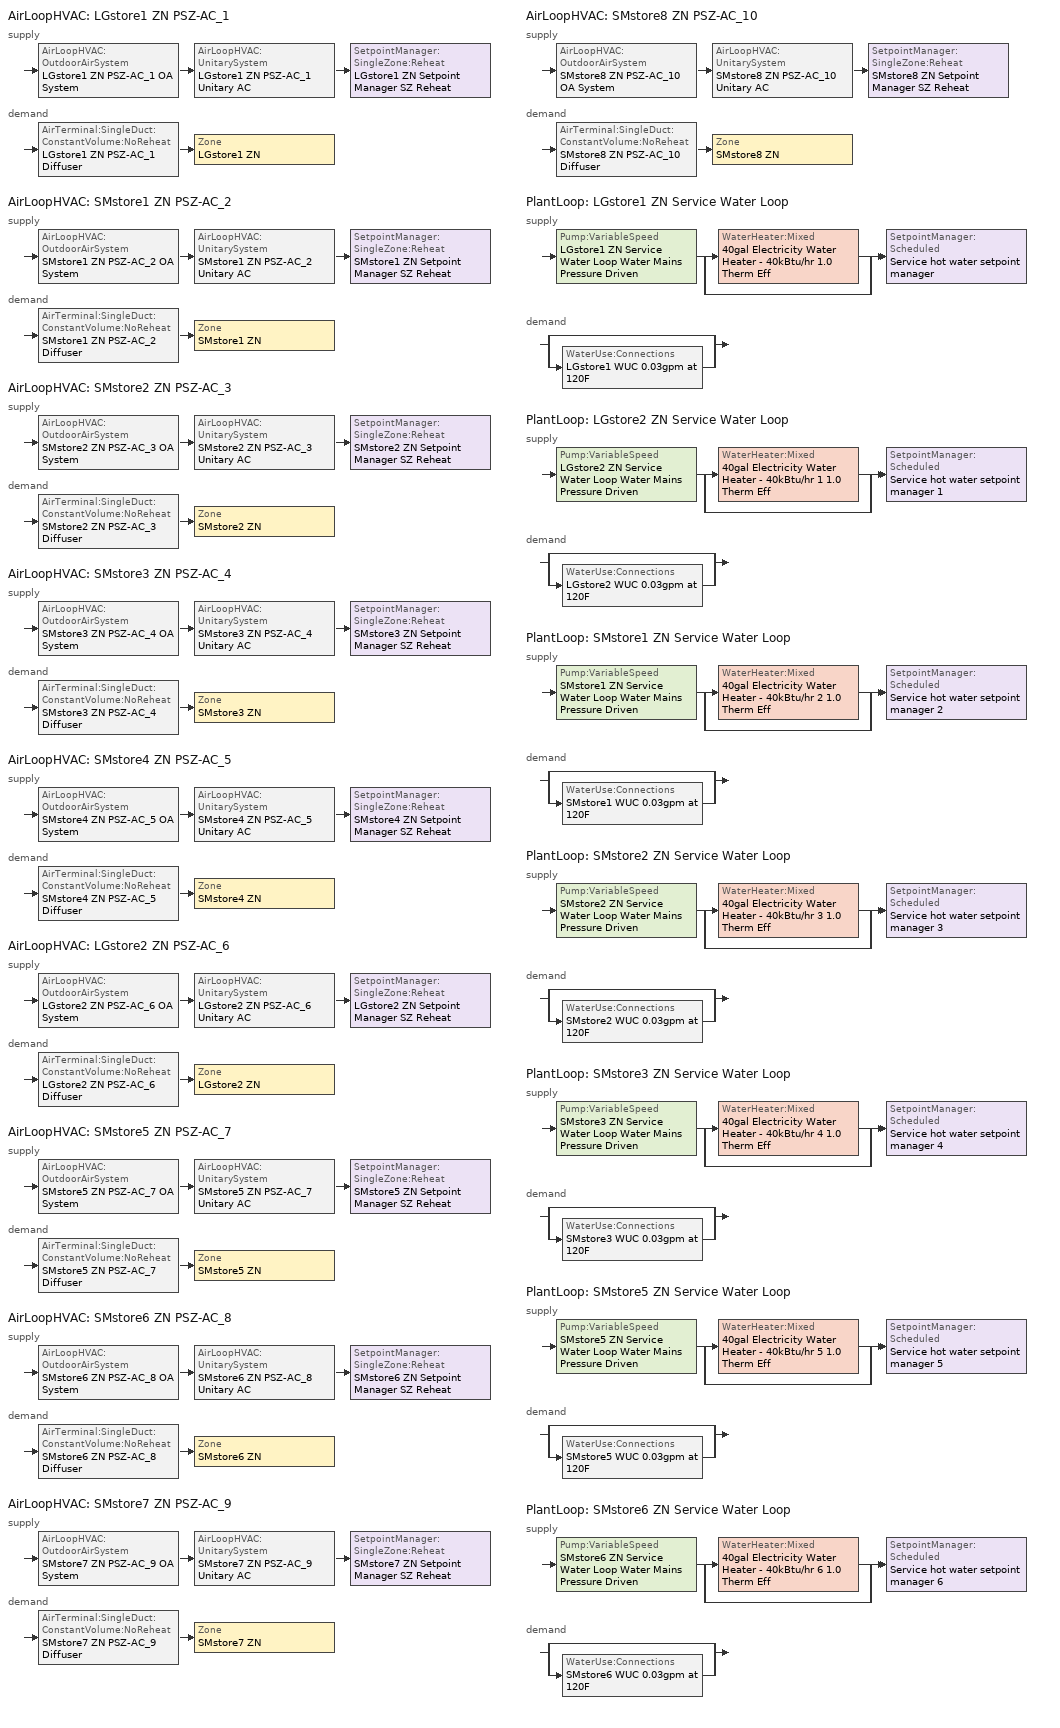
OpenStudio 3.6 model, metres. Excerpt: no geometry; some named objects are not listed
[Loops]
AirLoopHVAC 'LGstore1 ZN PSZ-AC_1'
 supply: AirLoopHVAC:OutdoorAirSystem 'LGstore1 ZN PSZ-AC_1 OA System' > AirLoopHVAC:UnitarySystem 'LGstore1 ZN PSZ-AC_1 Unitary AC' > SetpointManager:SingleZone:Reheat 'LGstore1 ZN Setpoint Manager SZ Reheat'
 demand: AirTerminal:SingleDuct:ConstantVolume:NoReheat 'LGstore1 ZN PSZ-AC_1 Diffuser' > Zone 'LGstore1 ZN'
AirLoopHVAC 'SMstore1 ZN PSZ-AC_2'
 supply: AirLoopHVAC:OutdoorAirSystem 'SMstore1 ZN PSZ-AC_2 OA System' > AirLoopHVAC:UnitarySystem 'SMstore1 ZN PSZ-AC_2 Unitary AC' > SetpointManager:SingleZone:Reheat 'SMstore1 ZN Setpoint Manager SZ Reheat'
 demand: AirTerminal:SingleDuct:ConstantVolume:NoReheat 'SMstore1 ZN PSZ-AC_2 Diffuser' > Zone 'SMstore1 ZN'
AirLoopHVAC 'SMstore2 ZN PSZ-AC_3'
 supply: AirLoopHVAC:OutdoorAirSystem 'SMstore2 ZN PSZ-AC_3 OA System' > AirLoopHVAC:UnitarySystem 'SMstore2 ZN PSZ-AC_3 Unitary AC' > SetpointManager:SingleZone:Reheat 'SMstore2 ZN Setpoint Manager SZ Reheat'
 demand: AirTerminal:SingleDuct:ConstantVolume:NoReheat 'SMstore2 ZN PSZ-AC_3 Diffuser' > Zone 'SMstore2 ZN'
AirLoopHVAC 'SMstore3 ZN PSZ-AC_4'
 supply: AirLoopHVAC:OutdoorAirSystem 'SMstore3 ZN PSZ-AC_4 OA System' > AirLoopHVAC:UnitarySystem 'SMstore3 ZN PSZ-AC_4 Unitary AC' > SetpointManager:SingleZone:Reheat 'SMstore3 ZN Setpoint Manager SZ Reheat'
 demand: AirTerminal:SingleDuct:ConstantVolume:NoReheat 'SMstore3 ZN PSZ-AC_4 Diffuser' > Zone 'SMstore3 ZN'
AirLoopHVAC 'SMstore4 ZN PSZ-AC_5'
 supply: AirLoopHVAC:OutdoorAirSystem 'SMstore4 ZN PSZ-AC_5 OA System' > AirLoopHVAC:UnitarySystem 'SMstore4 ZN PSZ-AC_5 Unitary AC' > SetpointManager:SingleZone:Reheat 'SMstore4 ZN Setpoint Manager SZ Reheat'
 demand: AirTerminal:SingleDuct:ConstantVolume:NoReheat 'SMstore4 ZN PSZ-AC_5 Diffuser' > Zone 'SMstore4 ZN'
AirLoopHVAC 'LGstore2 ZN PSZ-AC_6'
 supply: AirLoopHVAC:OutdoorAirSystem 'LGstore2 ZN PSZ-AC_6 OA System' > AirLoopHVAC:UnitarySystem 'LGstore2 ZN PSZ-AC_6 Unitary AC' > SetpointManager:SingleZone:Reheat 'LGstore2 ZN Setpoint Manager SZ Reheat'
 demand: AirTerminal:SingleDuct:ConstantVolume:NoReheat 'LGstore2 ZN PSZ-AC_6 Diffuser' > Zone 'LGstore2 ZN'
AirLoopHVAC 'SMstore5 ZN PSZ-AC_7'
 supply: AirLoopHVAC:OutdoorAirSystem 'SMstore5 ZN PSZ-AC_7 OA System' > AirLoopHVAC:UnitarySystem 'SMstore5 ZN PSZ-AC_7 Unitary AC' > SetpointManager:SingleZone:Reheat 'SMstore5 ZN Setpoint Manager SZ Reheat'
 demand: AirTerminal:SingleDuct:ConstantVolume:NoReheat 'SMstore5 ZN PSZ-AC_7 Diffuser' > Zone 'SMstore5 ZN'
AirLoopHVAC 'SMstore6 ZN PSZ-AC_8'
 supply: AirLoopHVAC:OutdoorAirSystem 'SMstore6 ZN PSZ-AC_8 OA System' > AirLoopHVAC:UnitarySystem 'SMstore6 ZN PSZ-AC_8 Unitary AC' > SetpointManager:SingleZone:Reheat 'SMstore6 ZN Setpoint Manager SZ Reheat'
 demand: AirTerminal:SingleDuct:ConstantVolume:NoReheat 'SMstore6 ZN PSZ-AC_8 Diffuser' > Zone 'SMstore6 ZN'
AirLoopHVAC 'SMstore7 ZN PSZ-AC_9'
 supply: AirLoopHVAC:OutdoorAirSystem 'SMstore7 ZN PSZ-AC_9 OA System' > AirLoopHVAC:UnitarySystem 'SMstore7 ZN PSZ-AC_9 Unitary AC' > SetpointManager:SingleZone:Reheat 'SMstore7 ZN Setpoint Manager SZ Reheat'
 demand: AirTerminal:SingleDuct:ConstantVolume:NoReheat 'SMstore7 ZN PSZ-AC_9 Diffuser' > Zone 'SMstore7 ZN'
AirLoopHVAC 'SMstore8 ZN PSZ-AC_10'
 supply: AirLoopHVAC:OutdoorAirSystem 'SMstore8 ZN PSZ-AC_10 OA System' > AirLoopHVAC:UnitarySystem 'SMstore8 ZN PSZ-AC_10 Unitary AC' > SetpointManager:SingleZone:Reheat 'SMstore8 ZN Setpoint Manager SZ Reheat'
 demand: AirTerminal:SingleDuct:ConstantVolume:NoReheat 'SMstore8 ZN PSZ-AC_10 Diffuser' > Zone 'SMstore8 ZN'
PlantLoop 'LGstore1 ZN Service Water Loop'
 supply: Pump:VariableSpeed 'LGstore1 ZN Service Water Loop Water Mains Pressure Driven' > split
  | WaterHeater:Mixed '40gal Electricity Water Heater - 40kBtu/hr 1.0 Therm Eff'
  | bypass
  join > SetpointManager:Scheduled 'Service hot water setpoint manager'
 demand: split
  | bypass
  | WaterUse:Connections 'LGstore1 WUC 0.03gpm at 120F'
PlantLoop 'LGstore2 ZN Service Water Loop'
 supply: Pump:VariableSpeed 'LGstore2 ZN Service Water Loop Water Mains Pressure Driven' > split
  | WaterHeater:Mixed '40gal Electricity Water Heater - 40kBtu/hr 1 1.0 Therm Eff'
  | bypass
  join > SetpointManager:Scheduled 'Service hot water setpoint manager 1'
 demand: split
  | bypass
  | WaterUse:Connections 'LGstore2 WUC 0.03gpm at 120F'
PlantLoop 'SMstore1 ZN Service Water Loop'
 supply: Pump:VariableSpeed 'SMstore1 ZN Service Water Loop Water Mains Pressure Driven' > split
  | WaterHeater:Mixed '40gal Electricity Water Heater - 40kBtu/hr 2 1.0 Therm Eff'
  | bypass
  join > SetpointManager:Scheduled 'Service hot water setpoint manager 2'
 demand: split
  | bypass
  | WaterUse:Connections 'SMstore1 WUC 0.03gpm at 120F'
PlantLoop 'SMstore2 ZN Service Water Loop'
 supply: Pump:VariableSpeed 'SMstore2 ZN Service Water Loop Water Mains Pressure Driven' > split
  | WaterHeater:Mixed '40gal Electricity Water Heater - 40kBtu/hr 3 1.0 Therm Eff'
  | bypass
  join > SetpointManager:Scheduled 'Service hot water setpoint manager 3'
 demand: split
  | bypass
  | WaterUse:Connections 'SMstore2 WUC 0.03gpm at 120F'
PlantLoop 'SMstore3 ZN Service Water Loop'
 supply: Pump:VariableSpeed 'SMstore3 ZN Service Water Loop Water Mains Pressure Driven' > split
  | WaterHeater:Mixed '40gal Electricity Water Heater - 40kBtu/hr 4 1.0 Therm Eff'
  | bypass
  join > SetpointManager:Scheduled 'Service hot water setpoint manager 4'
 demand: split
  | bypass
  | WaterUse:Connections 'SMstore3 WUC 0.03gpm at 120F'
PlantLoop 'SMstore5 ZN Service Water Loop'
 supply: Pump:VariableSpeed 'SMstore5 ZN Service Water Loop Water Mains Pressure Driven' > split
  | WaterHeater:Mixed '40gal Electricity Water Heater - 40kBtu/hr 5 1.0 Therm Eff'
  | bypass
  join > SetpointManager:Scheduled 'Service hot water setpoint manager 5'
 demand: split
  | bypass
  | WaterUse:Connections 'SMstore5 WUC 0.03gpm at 120F'
PlantLoop 'SMstore6 ZN Service Water Loop'
 supply: Pump:VariableSpeed 'SMstore6 ZN Service Water Loop Water Mains Pressure Driven' > split
  | WaterHeater:Mixed '40gal Electricity Water Heater - 40kBtu/hr 6 1.0 Therm Eff'
  | bypass
  join > SetpointManager:Scheduled 'Service hot water setpoint manager 6'
 demand: split
  | bypass
  | WaterUse:Connections 'SMstore6 WUC 0.03gpm at 120F'
[Sizing:Zone] Zone Cooling Design Supply Air Temperature Input Method=SupplyAirTemperature; Zone Cooling Design Supply Air Temperature {C}=12.7778; Zone Cooling Design Supply Air Temperature Difference {deltaC}=11.11; Zone Heating Design Supply Air Temperature Input Method=SupplyAirTemperature; Zone Heating Design Supply Air Temperature {C}=50; Zone Heating Design Supply Air Temperature Difference {deltaC}=11.11; Zone Cooling Design Supply Air Humidity Ratio {kg-H2O/kg-air}=0.0085; Zone Heating Design Supply Air Humidity Ratio {kg-H2O/kg-air}=0.008; Cooling Design Air Flow Method=DesignDay; Heating Design Air Flow Method=DesignDay; Account for Dedicated Outdoor Air System=No; Dedicated Outdoor Air System Control Strategy=NeutralSupplyAir; Dedicated Outdoor Air Low Setpoint Temperature for Design {C}=autosize; Dedicated Outdoor Air High Setpoint Temperature for Design {C}=autosize; Zone Load Sizing Method=Sensible Load Only No Latent Load; Zone Latent Cooling Design Supply Air Humidity Ratio Input Method=HumidityRatioDifference; Zone Cooling Design Supply Air Humidity Ratio Difference {kgWater/kgDryAir}=0.005; Zone Latent Heating Design Supply Air Humidity Ratio Input Method=HumidityRatioDifference; Zone Humidification Design Supply Air Humidity Ratio Difference {kgWater/kgDryAir}=0.005
LGstore1 ZN; LGstore2 ZN; SMstore1 ZN; SMstore2 ZN; SMstore3 ZN; SMstore4 ZN; SMstore5 ZN; SMstore6 ZN; SMstore7 ZN; SMstore8 ZN
[Zone equipment]
LGstore1 ZN: LGstore1 ZN PSZ-AC_1 Diffuser
LGstore2 ZN: LGstore2 ZN PSZ-AC_6 Diffuser
SMstore1 ZN: SMstore1 ZN PSZ-AC_2 Diffuser
SMstore2 ZN: SMstore2 ZN PSZ-AC_3 Diffuser
SMstore3 ZN: SMstore3 ZN PSZ-AC_4 Diffuser
SMstore4 ZN: SMstore4 ZN PSZ-AC_5 Diffuser
SMstore5 ZN: SMstore5 ZN PSZ-AC_7 Diffuser
SMstore6 ZN: SMstore6 ZN PSZ-AC_8 Diffuser
SMstore7 ZN: SMstore7 ZN PSZ-AC_9 Diffuser
SMstore8 ZN: SMstore8 ZN PSZ-AC_10 Diffuser
[AirLoopHVAC] Availability Schedule=RetailStripmall Type1_FAN_SCH; Design Supply Air Flow Rate {m3/s}=autosize; Design Return Air Flow Fraction of Supply Air Flow=1
LGstore1 ZN PSZ-AC_1; SMstore1 ZN PSZ-AC_2; SMstore2 ZN PSZ-AC_3; SMstore3 ZN PSZ-AC_4; SMstore4 ZN PSZ-AC_5; LGstore2 ZN PSZ-AC_6; SMstore5 ZN PSZ-AC_7; SMstore6 ZN PSZ-AC_8; SMstore7 ZN PSZ-AC_9; SMstore8 ZN PSZ-AC_10
[Sizing:System] Type of Load to Size On=Sensible; Design Outdoor Air Flow Rate {m3/s}=Autosize; Central Heating Maximum System Air Flow Ratio=1; Preheat Design Temperature {C}=7.22222; Preheat Design Humidity Ratio {kg-H2O/kg-Air}=0.008; Precool Design Temperature {C}=12.7778; Precool Design Humidity Ratio {kg-H2O/kg-Air}=0.008; Central Cooling Design Supply Air Temperature {C}=12.7778; Central Heating Design Supply Air Temperature {C}=50; Sizing Option=Coincident; 100% Outdoor Air in Cooling=No; 100% Outdoor Air in Heating=No; Central Cooling Design Supply Air Humidity Ratio {kg-H2O/kg-Air}=0.0085; Central Heating Design Supply Air Humidity Ratio {kg-H2O/kg-Air}=0.008; Cooling Design Air Flow Method=DesignDay; Heating Design Air Flow Method=DesignDay; System Outdoor Air Method=ZoneSum; Zone Maximum Outdoor Air Fraction=1; Cooling Supply Air Flow Rate Per Floor Area {m3/s-m2}=0.00996765; Cooling Fraction of Autosized Cooling Supply Air Flow Rate=1; Cooling Supply Air Flow Rate Per Unit Cooling Capacity {m3/s-W}=3.94755e-05; Heating Supply Air Flow Rate Per Floor Area {m3/s-m2}=0.00996765; Heating Fraction of Autosized Heating Supply Air Flow Rate=1; Heating Fraction of Autosized Cooling Supply Air Flow Rate=1; Heating Supply Air Flow Rate Per Unit Heating Capacity {m3/s-W}=3.15882e-05; Cooling Design Capacity Method=CoolingDesignCapacity; Cooling Design Capacity {W}=autosize; Cooling Design Capacity Per Floor Area {W/m2}=234.7; Fraction of Autosized Cooling Design Capacity=1; Heating Design Capacity Method=HeatingDesignCapacity; Heating Design Capacity {W}=autosize; Heating Design Capacity Per Floor Area {W/m2}=157; Fraction of Autosized Heating Design Capacity=1; Central Cooling Capacity Control Method=OnOff; Occupant Diversity=autosize
LGstore1 ZN PSZ-AC_1; SMstore1 ZN PSZ-AC_2; SMstore2 ZN PSZ-AC_3; SMstore3 ZN PSZ-AC_4; SMstore4 ZN PSZ-AC_5; LGstore2 ZN PSZ-AC_6; SMstore5 ZN PSZ-AC_7; SMstore6 ZN PSZ-AC_8; SMstore7 ZN PSZ-AC_9; SMstore8 ZN PSZ-AC_10
[SetpointManager:SingleZone:Reheat] Minimum Supply Air Temperature {C}=12.7778; Maximum Supply Air Temperature {C}=50
Name | Control Zone | Setpoint Node or NodeList
LGstore1 ZN Setpoint Manager SZ Reheat | LGstore1 ZN | LGstore1 ZN PSZ-AC_1 Supply Outlet Node
SMstore1 ZN Setpoint Manager SZ Reheat | SMstore1 ZN | SMstore1 ZN PSZ-AC_2 Supply Outlet Node
SMstore2 ZN Setpoint Manager SZ Reheat | SMstore2 ZN | SMstore2 ZN PSZ-AC_3 Supply Outlet Node
SMstore3 ZN Setpoint Manager SZ Reheat | SMstore3 ZN | SMstore3 ZN PSZ-AC_4 Supply Outlet Node
SMstore4 ZN Setpoint Manager SZ Reheat | SMstore4 ZN | SMstore4 ZN PSZ-AC_5 Supply Outlet Node
LGstore2 ZN Setpoint Manager SZ Reheat | LGstore2 ZN | LGstore2 ZN PSZ-AC_6 Supply Outlet Node
SMstore5 ZN Setpoint Manager SZ Reheat | SMstore5 ZN | SMstore5 ZN PSZ-AC_7 Supply Outlet Node
SMstore6 ZN Setpoint Manager SZ Reheat | SMstore6 ZN | SMstore6 ZN PSZ-AC_8 Supply Outlet Node
SMstore7 ZN Setpoint Manager SZ Reheat | SMstore7 ZN | SMstore7 ZN PSZ-AC_9 Supply Outlet Node
SMstore8 ZN Setpoint Manager SZ Reheat | SMstore8 ZN | SMstore8 ZN PSZ-AC_10 Supply Outlet Node
[Coil:Heating:Gas] Availability Schedule=Always On Discrete; Gas Burner Efficiency=0.8; Nominal Capacity {W}=AutoSize; Parasitic Electric Load {W}=0; Parasitic Gas Load {W}=0
LGstore1 ZN PSZ-AC_1 Gas Htg Coil 266kBtu/hr 0.8 Thermal Eff; SMstore1 ZN PSZ-AC_2 Gas Htg Coil 138kBtu/hr 0.8 Thermal Eff; SMstore2 ZN PSZ-AC_3 Gas Htg Coil 150kBtu/hr 0.8 Thermal Eff; SMstore3 ZN PSZ-AC_4 Gas Htg Coil 150kBtu/hr 0.8 Thermal Eff; SMstore4 ZN PSZ-AC_5 Gas Htg Coil 150kBtu/hr 0.8 Thermal Eff; LGstore2 ZN PSZ-AC_6 Gas Htg Coil 247kBtu/hr 0.8 Thermal Eff; SMstore5 ZN PSZ-AC_7 Gas Htg Coil 131kBtu/hr 0.8 Thermal Eff; SMstore6 ZN PSZ-AC_8 Gas Htg Coil 130kBtu/hr 0.8 Thermal Eff; SMstore7 ZN PSZ-AC_9 Gas Htg Coil 129kBtu/hr 0.8 Thermal Eff; SMstore8 ZN PSZ-AC_10 Gas Htg Coil 133kBtu/hr 0.8 Thermal Eff
[Coil:Heating:Electric] Availability Schedule=Always Off Discrete; Efficiency=1; Nominal Capacity {W}=0
LGstore1 ZN PSZ-AC_1 No Heat; SMstore1 ZN PSZ-AC_2 No Heat; SMstore2 ZN PSZ-AC_3 No Heat; SMstore3 ZN PSZ-AC_4 No Heat; SMstore4 ZN PSZ-AC_5 No Heat; LGstore2 ZN PSZ-AC_6 No Heat; SMstore5 ZN PSZ-AC_7 No Heat; SMstore6 ZN PSZ-AC_8 No Heat; SMstore7 ZN PSZ-AC_9 No Heat; SMstore8 ZN PSZ-AC_10 No Heat
[Coil:Cooling:DX:TwoSpeed] Availability Schedule=Always On Discrete; Rated High Speed Total Cooling Capacity {W}=Autosize; Rated High Speed Sensible Heat Ratio=Autosize; Rated High Speed Air Flow Rate {m3/s}=Autosize; Unit Internal Static Air Pressure {Pa}=773.3; Total Cooling Capacity Function of Temperature Curve=PSZ-AC_Unitary_PackagecoolCapFT; Total Cooling Capacity Function of Flow Fraction Curve=PSZ-AC_Unitary_PackagecoolFFF; Energy Input Ratio Function of Temperature Curve=PSZ-AC DX Unitary Package EIRFT; Energy Input Ratio Function of Flow Fraction Curve=PSZ-AC_Unitary_PackagecoolEIRFFF; Part Load Fraction Correlation Curve=PSZ-AC_Unitary_PackagecoolPLR; Rated Low Speed Total Cooling Capacity {W}=Autosize; Rated Low Speed Sensible Heat Ratio=0.69; Low Speed Total Cooling Capacity Function of Temperature Curve=PSZ-AC_Unitary_PackagecoolCapFT; Low Speed Energy Input Ratio Function of Temperature Curve=PSZ-AC DX Unitary Package EIRFT; Condenser Type=AirCooled; Minimum Outdoor Dry-Bulb Temperature for Compressor Operation {C}=-25; High Speed Evaporative Condenser Effectiveness=0.9; High Speed Evaporative Condenser Air Flow Rate {m3/s}=Autosize; High Speed Evaporative Condenser Pump Rated Power Consumption {W}=Autosize; Low Speed Evaporative Condenser Effectiveness=0.9; Low Speed Evaporative Condenser Air Flow Rate {m3/s}=Autosize; Low Speed Evaporative Condenser Pump Rated Power Consumption {W}=Autosize; Basin Heater Capacity {W/K}=10; Basin Heater Setpoint Temperature {C}=2
Name | Rated High Speed COP {W/W} | Rated Low Speed COP {W/W}
LGstore1 ZN PSZ-AC_1 2spd DX AC Clg Coil 143kBtu/hr 10.8EER; LGstore2 ZN PSZ-AC_6 2spd DX AC Clg Coil 136kBtu/hr 10.8EER | 3.73224 | 3.73224
SMstore1 ZN PSZ-AC_2 2spd DX AC Clg Coil 74kBtu/hr 11.0EER; SMstore2 ZN PSZ-AC_3 2spd DX AC Clg Coil 82kBtu/hr 11.0EER; SMstore3 ZN PSZ-AC_4 2spd DX AC Clg Coil 82kBtu/hr 11.0EER; SMstore4 ZN PSZ-AC_5 2spd DX AC Clg Coil 81kBtu/hr 11.0EER; SMstore5 ZN PSZ-AC_7 2spd DX AC Clg Coil 71kBtu/hr 11.0EER; SMstore6 ZN PSZ-AC_8 2spd DX AC Clg Coil 70kBtu/hr 11.0EER; SMstore7 ZN PSZ-AC_9 2spd DX AC Clg Coil 70kBtu/hr 11.0EER; SMstore8 ZN PSZ-AC_10 2spd DX AC Clg Coil 72kBtu/hr 11.0EER | 3.79883 | 3.79883
[Fan:OnOff] Availability Schedule=Always On Discrete; Pressure Rise {Pa}=622.722; Maximum Flow Rate {m3/s}=autosize; Motor In Airstream Fraction=1
Name | Fan Total Efficiency | Motor Efficiency | Fan Power Ratio Function of Speed Ratio Curve | Fan Efficiency Ratio Function of Speed Ratio Curve
LGstore1 ZN PSZ-AC_1 Fan | 0.58175 | 0.895 | Fan On Off Power Curve | Fan On Off Efficiency Curve
SMstore1 ZN PSZ-AC_2 Fan | 0.56225 | 0.865 | Fan On Off Power Curve 1 | Fan On Off Efficiency Curve 1
SMstore2 ZN PSZ-AC_3 Fan | 0.56225 | 0.865 | Fan On Off Power Curve 2 | Fan On Off Efficiency Curve 2
SMstore3 ZN PSZ-AC_4 Fan | 0.56225 | 0.865 | Fan On Off Power Curve 3 | Fan On Off Efficiency Curve 3
SMstore4 ZN PSZ-AC_5 Fan | 0.56225 | 0.865 | Fan On Off Power Curve 4 | Fan On Off Efficiency Curve 4
LGstore2 ZN PSZ-AC_6 Fan | 0.58175 | 0.895 | Fan On Off Power Curve 5 | Fan On Off Efficiency Curve 5
SMstore5 ZN PSZ-AC_7 Fan | 0.56225 | 0.865 | Fan On Off Power Curve 6 | Fan On Off Efficiency Curve 6
SMstore6 ZN PSZ-AC_8 Fan | 0.56225 | 0.865 | Fan On Off Power Curve 7 | Fan On Off Efficiency Curve 7
SMstore7 ZN PSZ-AC_9 Fan | 0.56225 | 0.865 | Fan On Off Power Curve 8 | Fan On Off Efficiency Curve 8
SMstore8 ZN PSZ-AC_10 Fan | 0.56225 | 0.865 | Fan On Off Power Curve 9 | Fan On Off Efficiency Curve 9
[AirLoopHVAC:UnitarySystem] Control Type=Load; Dehumidification Control Type=None; Availability Schedule=RetailStripmall Type1_FAN_SCH; Fan Placement=DrawThrough; Supply Air Fan Operating Mode Schedule=RetailStripmall Type1_FAN_SCH; DX Heating Coil Sizing Ratio=1; Use DOAS DX Cooling Coil=No; DOAS DX Cooling Coil Leaving Minimum Air Temperature {C}=2; Latent Load Control=SensibleOnlyLoadControl; Supply Air Flow Rate During Cooling Operation {m3/s}=Autosize; Supply Air Flow Rate During Heating Operation {m3/s}=Autosize; Supply Air Flow Rate When No Cooling or Heating is Required {m3/s}=Autosize; Maximum Supply Air Temperature {C}=80; Maximum Outdoor Dry-Bulb Temperature for Supplemental Heater Operation {C}=21; Maximum Cycling Rate {cycles/hr}=2.5; Heat Pump Time Constant {s}=60; Fraction of On-Cycle Power Use=0.01; Heat Pump Fan Delay Time {s}=60; Ancilliary On-Cycle Electric Power {W}=0; Ancilliary Off-Cycle Electric Power {W}=0
Name | Controlling Zone or Thermostat Location | Supply Fan | Heating Coil | Cooling Coil | Supplemental Heating Coil
LGstore1 ZN PSZ-AC_1 Unitary AC | LGstore1 ZN | LGstore1 ZN PSZ-AC_1 Fan | LGstore1 ZN PSZ-AC_1 Gas Htg Coil 266kBtu/hr 0.8 Thermal Eff | LGstore1 ZN PSZ-AC_1 2spd DX AC Clg Coil 143kBtu/hr 10.8EER | LGstore1 ZN PSZ-AC_1 No Heat
SMstore1 ZN PSZ-AC_2 Unitary AC | SMstore1 ZN | SMstore1 ZN PSZ-AC_2 Fan | SMstore1 ZN PSZ-AC_2 Gas Htg Coil 138kBtu/hr 0.8 Thermal Eff | SMstore1 ZN PSZ-AC_2 2spd DX AC Clg Coil 74kBtu/hr 11.0EER | SMstore1 ZN PSZ-AC_2 No Heat
SMstore2 ZN PSZ-AC_3 Unitary AC | SMstore2 ZN | SMstore2 ZN PSZ-AC_3 Fan | SMstore2 ZN PSZ-AC_3 Gas Htg Coil 150kBtu/hr 0.8 Thermal Eff | SMstore2 ZN PSZ-AC_3 2spd DX AC Clg Coil 82kBtu/hr 11.0EER | SMstore2 ZN PSZ-AC_3 No Heat
SMstore3 ZN PSZ-AC_4 Unitary AC | SMstore3 ZN | SMstore3 ZN PSZ-AC_4 Fan | SMstore3 ZN PSZ-AC_4 Gas Htg Coil 150kBtu/hr 0.8 Thermal Eff | SMstore3 ZN PSZ-AC_4 2spd DX AC Clg Coil 82kBtu/hr 11.0EER | SMstore3 ZN PSZ-AC_4 No Heat
SMstore4 ZN PSZ-AC_5 Unitary AC | SMstore4 ZN | SMstore4 ZN PSZ-AC_5 Fan | SMstore4 ZN PSZ-AC_5 Gas Htg Coil 150kBtu/hr 0.8 Thermal Eff | SMstore4 ZN PSZ-AC_5 2spd DX AC Clg Coil 81kBtu/hr 11.0EER | SMstore4 ZN PSZ-AC_5 No Heat
LGstore2 ZN PSZ-AC_6 Unitary AC | LGstore2 ZN | LGstore2 ZN PSZ-AC_6 Fan | LGstore2 ZN PSZ-AC_6 Gas Htg Coil 247kBtu/hr 0.8 Thermal Eff | LGstore2 ZN PSZ-AC_6 2spd DX AC Clg Coil 136kBtu/hr 10.8EER | LGstore2 ZN PSZ-AC_6 No Heat
SMstore5 ZN PSZ-AC_7 Unitary AC | SMstore5 ZN | SMstore5 ZN PSZ-AC_7 Fan | SMstore5 ZN PSZ-AC_7 Gas Htg Coil 131kBtu/hr 0.8 Thermal Eff | SMstore5 ZN PSZ-AC_7 2spd DX AC Clg Coil 71kBtu/hr 11.0EER | SMstore5 ZN PSZ-AC_7 No Heat
SMstore6 ZN PSZ-AC_8 Unitary AC | SMstore6 ZN | SMstore6 ZN PSZ-AC_8 Fan | SMstore6 ZN PSZ-AC_8 Gas Htg Coil 130kBtu/hr 0.8 Thermal Eff | SMstore6 ZN PSZ-AC_8 2spd DX AC Clg Coil 70kBtu/hr 11.0EER | SMstore6 ZN PSZ-AC_8 No Heat
SMstore7 ZN PSZ-AC_9 Unitary AC | SMstore7 ZN | SMstore7 ZN PSZ-AC_9 Fan | SMstore7 ZN PSZ-AC_9 Gas Htg Coil 129kBtu/hr 0.8 Thermal Eff | SMstore7 ZN PSZ-AC_9 2spd DX AC Clg Coil 70kBtu/hr 11.0EER | SMstore7 ZN PSZ-AC_9 No Heat
SMstore8 ZN PSZ-AC_10 Unitary AC | SMstore8 ZN | SMstore8 ZN PSZ-AC_10 Fan | SMstore8 ZN PSZ-AC_10 Gas Htg Coil 133kBtu/hr 0.8 Thermal Eff | SMstore8 ZN PSZ-AC_10 2spd DX AC Clg Coil 72kBtu/hr 11.0EER | SMstore8 ZN PSZ-AC_10 No Heat
[Controller:OutdoorAir] Minimum Outdoor Air Flow Rate {m3/s}=autosize; Maximum Outdoor Air Flow Rate {m3/s}=Autosize; Economizer Control Type=DifferentialEnthalpy; Economizer Control Action Type=ModulateFlow; Lockout Type=LockoutWithHeating; Minimum Limit Type=FixedMinimum; Minimum Outdoor Air Schedule=RetailStripmall Type1_MinOA_MotorizedDamper_SCH; High Humidity Control=No; Heat Recovery Bypass Control Type=BypassWhenWithinEconomizerLimits
Name | Maximum Fraction of Outdoor Air Schedule | Controller Mechanical Ventilation
LGstore1 ZN PSZ-AC_1 OA System Controller | LGstore1ZNPSZAC1maxOASch | Controller Mechanical Ventilation 1
SMstore1 ZN PSZ-AC_2 OA System Controller | SMstore1ZNPSZAC2maxOASch | Controller Mechanical Ventilation 2
SMstore2 ZN PSZ-AC_3 OA System Controller | SMstore2ZNPSZAC3maxOASch | Controller Mechanical Ventilation 3
SMstore3 ZN PSZ-AC_4 OA System Controller | SMstore3ZNPSZAC4maxOASch | Controller Mechanical Ventilation 4
SMstore4 ZN PSZ-AC_5 OA System Controller | SMstore4ZNPSZAC5maxOASch | Controller Mechanical Ventilation 5
LGstore2 ZN PSZ-AC_6 OA System Controller | LGstore2ZNPSZAC6maxOASch | Controller Mechanical Ventilation 6
SMstore5 ZN PSZ-AC_7 OA System Controller | SMstore5ZNPSZAC7maxOASch | Controller Mechanical Ventilation 7
SMstore6 ZN PSZ-AC_8 OA System Controller | SMstore6ZNPSZAC8maxOASch | Controller Mechanical Ventilation 8
SMstore7 ZN PSZ-AC_9 OA System Controller | SMstore7ZNPSZAC9maxOASch | Controller Mechanical Ventilation 9
SMstore8 ZN PSZ-AC_10 OA System Controller | SMstore8ZNPSZAC10maxOASch | Controller Mechanical Ventilation 10
[Controller:MechanicalVentilation] Availability Schedule=Always On Discrete
Controller Mechanical Ventilation 1; Controller Mechanical Ventilation 2; Controller Mechanical Ventilation 3; Controller Mechanical Ventilation 4; Controller Mechanical Ventilation 5; Controller Mechanical Ventilation 6; Controller Mechanical Ventilation 7; Controller Mechanical Ventilation 8; Controller Mechanical Ventilation 9; Controller Mechanical Ventilation 10
[AirLoopHVAC:OutdoorAirSystem]
Name | Controller
LGstore1 ZN PSZ-AC_1 OA System | LGstore1 ZN PSZ-AC_1 OA System Controller
SMstore1 ZN PSZ-AC_2 OA System | SMstore1 ZN PSZ-AC_2 OA System Controller
SMstore2 ZN PSZ-AC_3 OA System | SMstore2 ZN PSZ-AC_3 OA System Controller
SMstore3 ZN PSZ-AC_4 OA System | SMstore3 ZN PSZ-AC_4 OA System Controller
SMstore4 ZN PSZ-AC_5 OA System | SMstore4 ZN PSZ-AC_5 OA System Controller
LGstore2 ZN PSZ-AC_6 OA System | LGstore2 ZN PSZ-AC_6 OA System Controller
SMstore5 ZN PSZ-AC_7 OA System | SMstore5 ZN PSZ-AC_7 OA System Controller
SMstore6 ZN PSZ-AC_8 OA System | SMstore6 ZN PSZ-AC_8 OA System Controller
SMstore7 ZN PSZ-AC_9 OA System | SMstore7 ZN PSZ-AC_9 OA System Controller
SMstore8 ZN PSZ-AC_10 OA System | SMstore8 ZN PSZ-AC_10 OA System Controller
[AirTerminal:SingleDuct:ConstantVolume:NoReheat] Availability Schedule=Always On Discrete; Maximum Air Flow Rate {m3/s}=AutoSize
LGstore1 ZN PSZ-AC_1 Diffuser; SMstore1 ZN PSZ-AC_2 Diffuser; SMstore2 ZN PSZ-AC_3 Diffuser; SMstore3 ZN PSZ-AC_4 Diffuser; SMstore4 ZN PSZ-AC_5 Diffuser; LGstore2 ZN PSZ-AC_6 Diffuser; SMstore5 ZN PSZ-AC_7 Diffuser; SMstore6 ZN PSZ-AC_8 Diffuser; SMstore7 ZN PSZ-AC_9 Diffuser; SMstore8 ZN PSZ-AC_10 Diffuser
[PlantLoop] Glycol Concentration=0; Maximum Loop Temperature {C}=60; Minimum Loop Temperature {C}=10; Plant Loop Volume {m3}=Autocalculate; Load Distribution Scheme=Optimal
LGstore1 ZN Service Water Loop; LGstore2 ZN Service Water Loop; SMstore1 ZN Service Water Loop; SMstore2 ZN Service Water Loop; SMstore3 ZN Service Water Loop; SMstore5 ZN Service Water Loop; SMstore6 ZN Service Water Loop
[Sizing:Plant] Loop Type=Heating; Design Loop Exit Temperature {C}=60; Loop Design Temperature Difference {deltaC}=5; Sizing Option=NonCoincident; Zone Timesteps in Averaging Window=1; Coincident Sizing Factor Mode=None
LGstore1 ZN Service Water Loop; LGstore2 ZN Service Water Loop; SMstore1 ZN Service Water Loop; SMstore2 ZN Service Water Loop; SMstore3 ZN Service Water Loop; SMstore5 ZN Service Water Loop; SMstore6 ZN Service Water Loop
[SetpointManager:Scheduled] Control Variable=Temperature; Schedule=Service Water Loop Temp - 140F
Name | Setpoint Node or NodeList
Service hot water setpoint manager | LGstore1 ZN Service Water Loop Supply Outlet Node
Service hot water setpoint manager 1 | LGstore2 ZN Service Water Loop Supply Outlet Node
Service hot water setpoint manager 2 | SMstore1 ZN Service Water Loop Supply Outlet Node
Service hot water setpoint manager 3 | SMstore2 ZN Service Water Loop Supply Outlet Node
Service hot water setpoint manager 4 | SMstore3 ZN Service Water Loop Supply Outlet Node
Service hot water setpoint manager 5 | SMstore5 ZN Service Water Loop Supply Outlet Node
Service hot water setpoint manager 6 | SMstore6 ZN Service Water Loop Supply Outlet Node
[Pump:VariableSpeed] Rated Pump Head {Pa}=0.001; Motor Efficiency=0.7; Coefficient 1 of the Part Load Performance Curve=0; Coefficient 2 of the Part Load Performance Curve=3.2485; Coefficient 3 of the Part Load Performance Curve=-4.7443; Coefficient 4 of the Part Load Performance Curve=2.5294; Pump Control Type=Intermittent; Skin Loss Radiative Fraction=0.5; Design Power Sizing Method=PowerPerFlowPerPressure; Design Electric Power per Unit Flow Rate {W/(m3/s)}=348701.1; Design Shaft Power per Unit Flow Rate per Unit Head {W-s/m3-Pa}=1.28205; Design Minimum Flow Rate Fraction=0
LGstore1 ZN Service Water Loop Water Mains Pressure Driven; LGstore2 ZN Service Water Loop Water Mains Pressure Driven; SMstore1 ZN Service Water Loop Water Mains Pressure Driven; SMstore2 ZN Service Water Loop Water Mains Pressure Driven; SMstore3 ZN Service Water Loop Water Mains Pressure Driven; SMstore5 ZN Service Water Loop Water Mains Pressure Driven; SMstore6 ZN Service Water Loop Water Mains Pressure Driven
[WaterHeater:Mixed] Tank Volume {m3}=0.151416; Setpoint Temperature Schedule=Service Water Loop Temp - 140F; Deadband Temperature Difference {deltaC}=2; Maximum Temperature Limit {C}=60; Heater Control Type=Cycle; Heater Maximum Capacity {W}=11722.8; Heater Fuel Type=Electricity; Heater Thermal Efficiency=1; Off Cycle Parasitic Fuel Consumption Rate {W}=173; Off Cycle Parasitic Fuel Type=Electricity; Off Cycle Parasitic Heat Fraction to Tank=0; On Cycle Parasitic Fuel Consumption Rate {W}=173; On Cycle Parasitic Fuel Type=Electricity; On Cycle Parasitic Heat Fraction to Tank=0; Ambient Temperature Indicator=ThermalZone; Off Cycle Loss Coefficient to Ambient Temperature {W/K}=0.734013; On Cycle Loss Coefficient to Ambient Temperature {W/K}=0.734013; Use Side Effectiveness=1; Source Side Effectiveness=1; Use Side Design Flow Rate {m3/s}=autosize; Source Side Design Flow Rate {m3/s}=autosize; Indirect Water Heating Recovery Time {hr}=1.5; Source Side Flow Control Mode=IndirectHeatPrimarySetpoint
Name | Ambient Temperature Thermal Zone
40gal Electricity Water Heater - 40kBtu/hr 1.0 Therm Eff | LGstore1 ZN
40gal Electricity Water Heater - 40kBtu/hr 1 1.0 Therm Eff | LGstore2 ZN
40gal Electricity Water Heater - 40kBtu/hr 2 1.0 Therm Eff | SMstore1 ZN
40gal Electricity Water Heater - 40kBtu/hr 3 1.0 Therm Eff | SMstore2 ZN
40gal Electricity Water Heater - 40kBtu/hr 4 1.0 Therm Eff | SMstore3 ZN
40gal Electricity Water Heater - 40kBtu/hr 5 1.0 Therm Eff | SMstore5 ZN
40gal Electricity Water Heater - 40kBtu/hr 6 1.0 Therm Eff | SMstore6 ZN
[WaterHeater:Sizing] Design Mode=PeakDraw; Time Storage Can Meet Peak Draw {hr}=0.538503; Time for Tank Recovery {hr}=0; Nominal Tank Volume for Autosizing Plant Connections {m3}=1
40gal Electricity Water Heater - 40kBtu/hr 1.0 Therm Eff; 40gal Electricity Water Heater - 40kBtu/hr 1 1.0 Therm Eff; 40gal Electricity Water Heater - 40kBtu/hr 2 1.0 Therm Eff; 40gal Electricity Water Heater - 40kBtu/hr 3 1.0 Therm Eff; 40gal Electricity Water Heater - 40kBtu/hr 4 1.0 Therm Eff; 40gal Electricity Water Heater - 40kBtu/hr 5 1.0 Therm Eff; 40gal Electricity Water Heater - 40kBtu/hr 6 1.0 Therm Eff
[WaterUse:Connections] Drain Water Heat Exchanger Type=None; Drain Water Heat Exchanger Destination=Plant
Name | Water Use Equipment Name 1
LGstore1 WUC 0.03gpm at 120F | LGstore1 Service Water Use 0.03gpm at 120F
LGstore2 WUC 0.03gpm at 120F | LGstore2 Service Water Use 0.03gpm at 120F
SMstore1 WUC 0.03gpm at 120F | SMstore1 Service Water Use 0.03gpm at 120F
SMstore2 WUC 0.03gpm at 120F | SMstore2 Service Water Use 0.03gpm at 120F
SMstore3 WUC 0.03gpm at 120F | SMstore3 Service Water Use 0.03gpm at 120F
SMstore5 WUC 0.03gpm at 120F | SMstore5 Service Water Use 0.03gpm at 120F
SMstore6 WUC 0.03gpm at 120F | SMstore6 Service Water Use 0.03gpm at 120F
[WaterUse:Equipment:Definition] Peak Flow Rate {m3/s}=1.89271e-06; Target Temperature Schedule=Mixed Water At Faucet Temp - 120F; Sensible Fraction Schedule=Fraction Sensible - 0.2; Latent Fraction Schedule=Fraction Latent - 0.05
Main Service Water Use Def 0.03gpm; Main Service Water Use Def 0.03gpm 1; Main Service Water Use Def 0.03gpm 2; Main Service Water Use Def 0.03gpm 3; Main Service Water Use Def 0.03gpm 4; Main Service Water Use Def 0.03gpm 5; Main Service Water Use Def 0.03gpm 6
[WaterUse:Equipment]
Name | Water Use Equipment Definition | Space | Flow Rate Fraction Schedule
LGstore1 Service Water Use 0.03gpm at 120F | Main Service Water Use Def 0.03gpm | LGstore1 | RetailStripmall Type1_SWH_SCH
LGstore2 Service Water Use 0.03gpm at 120F | Main Service Water Use Def 0.03gpm 1 | LGstore2 | RetailStripmall Type3_SWH_SCH
SMstore1 Service Water Use 0.03gpm at 120F | Main Service Water Use Def 0.03gpm 2 | SMstore1 | RetailStripmall Type1_SWH_SCH
SMstore2 Service Water Use 0.03gpm at 120F | Main Service Water Use Def 0.03gpm 3 | SMstore2 | RetailStripmall Type2_SWH_SCH
SMstore3 Service Water Use 0.03gpm at 120F | Main Service Water Use Def 0.03gpm 4 | SMstore3 | RetailStripmall Type2_SWH_SCH
SMstore5 Service Water Use 0.03gpm at 120F | Main Service Water Use Def 0.03gpm 5 | SMstore5 | RetailStripmall Type3_SWH_SCH
SMstore6 Service Water Use 0.03gpm at 120F | Main Service Water Use Def 0.03gpm 6 | SMstore6 | RetailStripmall Type3_SWH_SCH
[EnergyManagementSystem:Program]
SET_SMstore5_Light_EMS_Program: SET SMstore5_LSr_IP=0.093*SMstore5_LSr/174.19319999999993; IF (Business_Sensor <= 0) && (SMstore5_LSr_IP >= 0.02); SET SMstore5_Light1_Actuator = 0.02*174.19319999999993/0.09290304; ELSE; SET SMstore5_Light1_Actuator = NULL; ENDIF
SET_SMstore6_Light_EMS_Program: SET SMstore6_LSr_IP=0.093*SMstore6_LSr/174.1932000000001; IF (Business_Sensor <= 0) && (SMstore6_LSr_IP >= 0.02); SET SMstore6_Light1_Actuator = 0.02*174.1932000000001/0.09290304; ELSE; SET SMstore6_Light1_Actuator = NULL; ENDIF
SET_SMstore7_Light_EMS_Program: SET SMstore7_LSr_IP=0.093*SMstore7_LSr/174.19319999999976; IF (Business_Sensor <= 0) && (SMstore7_LSr_IP >= 0.02); SET SMstore7_Light1_Actuator = 0.02*174.19319999999976/0.09290304; ELSE; SET SMstore7_Light1_Actuator = NULL; ENDIF
SET_SMstore8_Light_EMS_Program: SET SMstore8_LSr_IP=0.093*SMstore8_LSr/174.1932000000001; IF (Business_Sensor <= 0) && (SMstore8_LSr_IP >= 0.02); SET SMstore8_Light1_Actuator = 0.02*174.1932000000001/0.09290304; ELSE; SET SMstore8_Light1_Actuator = NULL; ENDIF
[EnergyManagementSystem:ProgramCallingManager]
SET_LGstore1_Light_EMS_Program_Manager: AfterPredictorAfterHVACManagers; SET_LGstore1_Light_EMS_Program
SET_LGstore2_Light_EMS_Program_Manager: AfterPredictorAfterHVACManagers; SET_LGstore2_Light_EMS_Program
SET_SMstore1_Light_EMS_Program_Manager: AfterPredictorAfterHVACManagers; SET_SMstore1_Light_EMS_Program
SET_SMstore2_Light_EMS_Program_Manager: AfterPredictorAfterHVACManagers; SET_SMstore2_Light_EMS_Program
SET_SMstore3_Light_EMS_Program_Manager: AfterPredictorAfterHVACManagers; SET_SMstore3_Light_EMS_Program
SET_SMstore4_Light_EMS_Program_Manager: AfterPredictorAfterHVACManagers; SET_SMstore4_Light_EMS_Program
SET_SMstore5_Light_EMS_Program_Manager: AfterPredictorAfterHVACManagers; SET_SMstore5_Light_EMS_Program
SET_SMstore6_Light_EMS_Program_Manager: AfterPredictorAfterHVACManagers; SET_SMstore6_Light_EMS_Program
SET_SMstore7_Light_EMS_Program_Manager: AfterPredictorAfterHVACManagers; SET_SMstore7_Light_EMS_Program
SET_SMstore8_Light_EMS_Program_Manager: AfterPredictorAfterHVACManagers; SET_SMstore8_Light_EMS_Program
[Schedule:Constant]
Name | Value
Always On Discrete | 1
Always Off Discrete | 0
[Schedule:Ruleset]
Name | Default Day Schedule | Summer Design Day Schedule | Winter Design Day Schedule
RetailStripmall Type1_FAN_SCH | RetailStripmall Type1_FAN_SCH Default | RetailStripmall Type1_FAN_SCH Summer Design Day | RetailStripmall Type1_FAN_SCH Winter Design Day
RetailStripmall Type1_MinOA_MotorizedDamper_SCH | RetailStripmall Type1_MinOA_MotorizedDamper_SCH Default | RetailStripmall Type1_MinOA_MotorizedDamper_SCH Summer Design Day | RetailStripmall Type1_MinOA_MotorizedDamper_SCH Winter Design Day
Service Water Loop Temp - 140F | Service Water Loop Temp - 140F Default
Fraction Sensible - 0.2 | Fraction Sensible - 0.2 Default
Fraction Latent - 0.05 | Fraction Latent - 0.05 Default
Mixed Water At Faucet Temp - 120F | Mixed Water At Faucet Temp - 120F Default
RetailStripmall Type1_SWH_SCH | RetailStripmall Type1_SWH_SCH Default | RetailStripmall Type1_SWH_SCH Summer Design Day | RetailStripmall Type1_SWH_SCH Winter Design Day
RetailStripmall Type3_SWH_SCH | RetailStripmall Type3_SWH_SCH Default | RetailStripmall Type3_SWH_SCH Summer Design Day | RetailStripmall Type3_SWH_SCH Winter Design Day
RetailStripmall Type2_SWH_SCH | RetailStripmall Type2_SWH_SCH Default | RetailStripmall Type2_SWH_SCH Summer Design Day | RetailStripmall Type2_SWH_SCH Winter Design Day
LGstore1ZNPSZAC1maxOASch | LGstore1ZNPSZAC1maxOASchDefault
LGstore2ZNPSZAC6maxOASch | LGstore2ZNPSZAC6maxOASchDefault
SMstore1ZNPSZAC2maxOASch | SMstore1ZNPSZAC2maxOASchDefault
SMstore2ZNPSZAC3maxOASch | SMstore2ZNPSZAC3maxOASchDefault
SMstore3ZNPSZAC4maxOASch | SMstore3ZNPSZAC4maxOASchDefault
SMstore4ZNPSZAC5maxOASch | SMstore4ZNPSZAC5maxOASchDefault
SMstore5ZNPSZAC7maxOASch | SMstore5ZNPSZAC7maxOASchDefault
SMstore6ZNPSZAC8maxOASch | SMstore6ZNPSZAC8maxOASchDefault
SMstore7ZNPSZAC9maxOASch | SMstore7ZNPSZAC9maxOASchDefault
SMstore8ZNPSZAC10maxOASch | SMstore8ZNPSZAC10maxOASchDefault
[Schedule:Day]
RetailStripmall Type1_FAN_SCH Default; RetailStripmall Type1_FAN_SCH Summer Design Day; RetailStripmall Type1_FAN_SCH Default|SmrDsn|Mon|Tue|Wed|Thu Day: 8, 0, 0, 24, 0, 1
RetailStripmall Type1_FAN_SCH Winter Design Day; RetailStripmall Type1_FAN_SCH WntrDsn|Sat|Fri Day: 1, 0, 1, 8, 0, 0, 24, 0, 1
RetailStripmall Type1_MinOA_MotorizedDamper_SCH Default; RetailStripmall Type1_MinOA_MotorizedDamper_SCH Summer Design Day; RetailStripmall Type1_MinOA_MotorizedDamper_SCH Default|SmrDsn|Mon|Tue|Wed|Thu Day: 9, 0, 0, 24, 0, 1
RetailStripmall Type1_MinOA_MotorizedDamper_SCH Winter Design Day; RetailStripmall Type1_MinOA_MotorizedDamper_SCH WntrDsn|Sat|Fri Day: 1, 0, 1, 9, 0, 0, 24, 0, 1
Service Water Loop Temp - 140F Default: 24, 0, 60
Fraction Sensible - 0.2 Default: 24, 0, 0.2
Fraction Latent - 0.05 Default: 24, 0, 0.05
Mixed Water At Faucet Temp - 120F Default: 24, 0, 48.8889
RetailStripmall Type1_SWH_SCH Default: 8, 0, 0, 9, 0, 0.1, 10, 0, 0.14, 11, 0, 0.29, 12, 0, 0.31, 14, 0, 0.36, 15, 0, 0.34, 16, 0, 0.35, 17, 0, 0.37, 18, 0, 0.34, 19, 0, 0.25, 20, 0, 0.27, 21, 0, 0.21, 23, 0, 0.16, 24, 0, 0.1
RetailStripmall Type1_SWH_SCH Summer Design Day; RetailStripmall Type1_SWH_SCH SmrDsn|Mon|Tue|Wed|Thu Day: 7, 0, 0, 9, 0, 0.04, 10, 0, 0.15, 11, 0, 0.23, 12, 0, 0.32, 13, 0, 0.41, 14, 0, 0.62, 15, 0, 0.6, 16, 0, 0.55, 17, 0, 0.45, 18, 0, 0.5, 19, 0, 0.46, 20, 0, 0.47, 21, 0, 0.34, 22, 0, 0.33, 23, 0, 0.23, 24, 0, 0.13
RetailStripmall Type1_SWH_SCH Winter Design Day; RetailStripmall Type1_SWH_SCH WntrDsn|Sat|Fri Day: 1, 0, 0.13, 9, 0, 0, 10, 0, 0.2, 11, 0, 0.23, 12, 0, 0.32, 13, 0, 0.41, 14, 0, 0.65, 15, 0, 0.6, 16, 0, 0.55, 17, 0, 0.45, 18, 0, 0.5, 19, 0, 0.46, 20, 0, 0.47, 21, 0, 0.34, 22, 0, 0.33, 23, 0, 0.23, 24, 0, 0.13
RetailStripmall Type3_SWH_SCH Default: 10, 0, 0, 11, 0, 0.12, 12, 0, 0.29, 13, 0, 0.31, 15, 0, 0.36, 16, 0, 0.34, 17, 0, 0.35, 18, 0, 0.37, 24, 0, 0
RetailStripmall Type3_SWH_SCH Summer Design Day; RetailStripmall Type3_SWH_SCH SmrDsn|Wkdy Day: 9, 0, 0, 10, 0, 0.15, 11, 0, 0.25, 12, 0, 0.41, 13, 0, 0.57, 14, 0, 0.62, 15, 0, 0.61, 16, 0, 0.5, 17, 0, 0.45, 18, 0, 0.46, 19, 0, 0.47, 20, 0, 0.42, 21, 0, 0.34, 24, 0, 0
RetailStripmall Type3_SWH_SCH Winter Design Day; RetailStripmall Type3_SWH_SCH WntrDsn|Sat Day: 9, 0, 0, 10, 0, 0.2, 11, 0, 0.27, 12, 0, 0.42, 13, 0, 0.54, 14, 0, 0.59, 15, 0, 0.6, 16, 0, 0.49, 17, 0, 0.48, 18, 0, 0.47, 19, 0, 0.46, 24, 0, 0
RetailStripmall Type2_SWH_SCH Default: 9, 0, 0, 10, 0, 0.12, 11, 0, 0.14, 12, 0, 0.29, 13, 0, 0.33, 14, 0, 0.4, 15, 0, 0.36, 16, 0, 0.37, 17, 0, 0.35, 18, 0, 0.37, 24, 0, 0
RetailStripmall Type2_SWH_SCH Summer Design Day; RetailStripmall Type2_SWH_SCH SmrDsn|Wkdy Day: 8, 0, 0, 9, 0, 0.15, 10, 0, 0.23, 11, 0, 0.32, 12, 0, 0.41, 13, 0, 0.57, 14, 0, 0.62, 15, 0, 0.61, 16, 0, 0.5, 17, 0, 0.45, 18, 0, 0.46, 19, 0, 0.47, 20, 0, 0.42, 21, 0, 0.34, 24, 0, 0
RetailStripmall Type2_SWH_SCH Winter Design Day; RetailStripmall Type2_SWH_SCH WntrDsn|Sat Day: 8, 0, 0, 9, 0, 0.2, 10, 0, 0.24, 11, 0, 0.27, 12, 0, 0.42, 13, 0, 0.54, 14, 0, 0.62, 15, 0, 0.6, 16, 0, 0.5, 17, 0, 0.48, 18, 0, 0.47, 19, 0, 0.34, 24, 0, 0
LGstore1ZNPSZAC1maxOASchDefault; LGstore2ZNPSZAC6maxOASchDefault; SMstore1ZNPSZAC2maxOASchDefault; SMstore2ZNPSZAC3maxOASchDefault; SMstore3ZNPSZAC4maxOASchDefault; SMstore4ZNPSZAC5maxOASchDefault; SMstore5ZNPSZAC7maxOASchDefault; SMstore6ZNPSZAC8maxOASchDefault; SMstore7ZNPSZAC9maxOASchDefault; SMstore8ZNPSZAC10maxOASchDefault: 24, 0, 0.7
[Schedule:Rule] Date Specification Type=DateRange; Start Month=1; Start Day=1; End Month=12; End Day=31
Name | Schedule Ruleset | Rule Order | Day Schedule | Apply Monday | Apply Tuesday | Apply Wednesday | Apply Thursday | Apply Friday | Apply Saturday
Schedule Rule 38 | RetailStripmall Type1_FAN_SCH | 1 | RetailStripmall Type1_FAN_SCH Default|SmrDsn|Mon|Tue|Wed|Thu Day | Yes | Yes | Yes | Yes
Schedule Rule 39 | RetailStripmall Type1_FAN_SCH | 0 | RetailStripmall Type1_FAN_SCH WntrDsn|Sat|Fri Day |  |  |  |  | Yes | Yes
Schedule Rule 40 | RetailStripmall Type1_MinOA_MotorizedDamper_SCH | 1 | RetailStripmall Type1_MinOA_MotorizedDamper_SCH Default|SmrDsn|Mon|Tue|Wed|Thu Day | Yes | Yes | Yes | Yes
Schedule Rule 41 | RetailStripmall Type1_MinOA_MotorizedDamper_SCH | 0 | RetailStripmall Type1_MinOA_MotorizedDamper_SCH WntrDsn|Sat|Fri Day |  |  |  |  | Yes | Yes
Schedule Rule 42 | RetailStripmall Type1_SWH_SCH | 1 | RetailStripmall Type1_SWH_SCH SmrDsn|Mon|Tue|Wed|Thu Day | Yes | Yes | Yes | Yes
Schedule Rule 43 | RetailStripmall Type1_SWH_SCH | 0 | RetailStripmall Type1_SWH_SCH WntrDsn|Sat|Fri Day |  |  |  |  | Yes | Yes
Schedule Rule 44 | RetailStripmall Type3_SWH_SCH | 1 | RetailStripmall Type3_SWH_SCH SmrDsn|Wkdy Day | Yes | Yes | Yes | Yes | Yes
Schedule Rule 45 | RetailStripmall Type3_SWH_SCH | 0 | RetailStripmall Type3_SWH_SCH WntrDsn|Sat Day |  |  |  |  |  | Yes
Schedule Rule 46 | RetailStripmall Type2_SWH_SCH | 1 | RetailStripmall Type2_SWH_SCH SmrDsn|Wkdy Day | Yes | Yes | Yes | Yes | Yes
Schedule Rule 47 | RetailStripmall Type2_SWH_SCH | 0 | RetailStripmall Type2_SWH_SCH WntrDsn|Sat Day |  |  |  |  |  | Yes
[Curve:Exponent] Coefficient1 Constant=1; Coefficient2 Constant=0; Coefficient3 Constant=0; Minimum Value of x=0; Maximum Value of x=1
Fan On Off Power Curve; Fan On Off Power Curve 1; Fan On Off Power Curve 2; Fan On Off Power Curve 3; Fan On Off Power Curve 4; Fan On Off Power Curve 5; Fan On Off Power Curve 6; Fan On Off Power Curve 7; Fan On Off Power Curve 8; Fan On Off Power Curve 9
[Curve:Cubic] Coefficient1 Constant=1; Coefficient2 x=0; Coefficient3 x**2=0; Coefficient4 x**3=0; Minimum Value of x=0; Maximum Value of x=1
Fan On Off Efficiency Curve; Fan On Off Efficiency Curve 1; Fan On Off Efficiency Curve 2; Fan On Off Efficiency Curve 3; Fan On Off Efficiency Curve 4; Fan On Off Efficiency Curve 5; Fan On Off Efficiency Curve 6; Fan On Off Efficiency Curve 7; Fan On Off Efficiency Curve 8; Fan On Off Efficiency Curve 9
[Curve:Biquadratic] Minimum Value of x=12.77778; Maximum Value of x=23.88889; Minimum Value of y=21.11111; Maximum Value of y=46.11111
Name | Coefficient1 Constant | Coefficient2 x | Coefficient3 x**2 | Coefficient4 y | Coefficient5 y**2 | Coefficient6 x*y
PSZ-AC_Unitary_PackagecoolCapFT | 0.766956 | 0.0107756 | -4.14703e-05 | 0.00134961 | -0.000261144 | 0.000457488
PSZ-AC DX Unitary Package EIRFT | 0.297145 | 0.0430933 | -0.000748766 | 0.00597727 | 0.000482112 | -0.000956448
[Curve:Quadratic]
Name | Coefficient1 Constant | Coefficient2 x | Coefficient3 x**2 | Minimum Value of x | Maximum Value of x
PSZ-AC_Unitary_PackagecoolFFF | 0.8 | 0.2 | 0 | 0.5 | 1.5
PSZ-AC_Unitary_PackagecoolEIRFFF | 1.156 | -0.1816 | 0.0256 | 0.5 | 1.5
PSZ-AC_Unitary_PackagecoolPLR | 0.75 | 0.25 | 0 | 0 | 1
